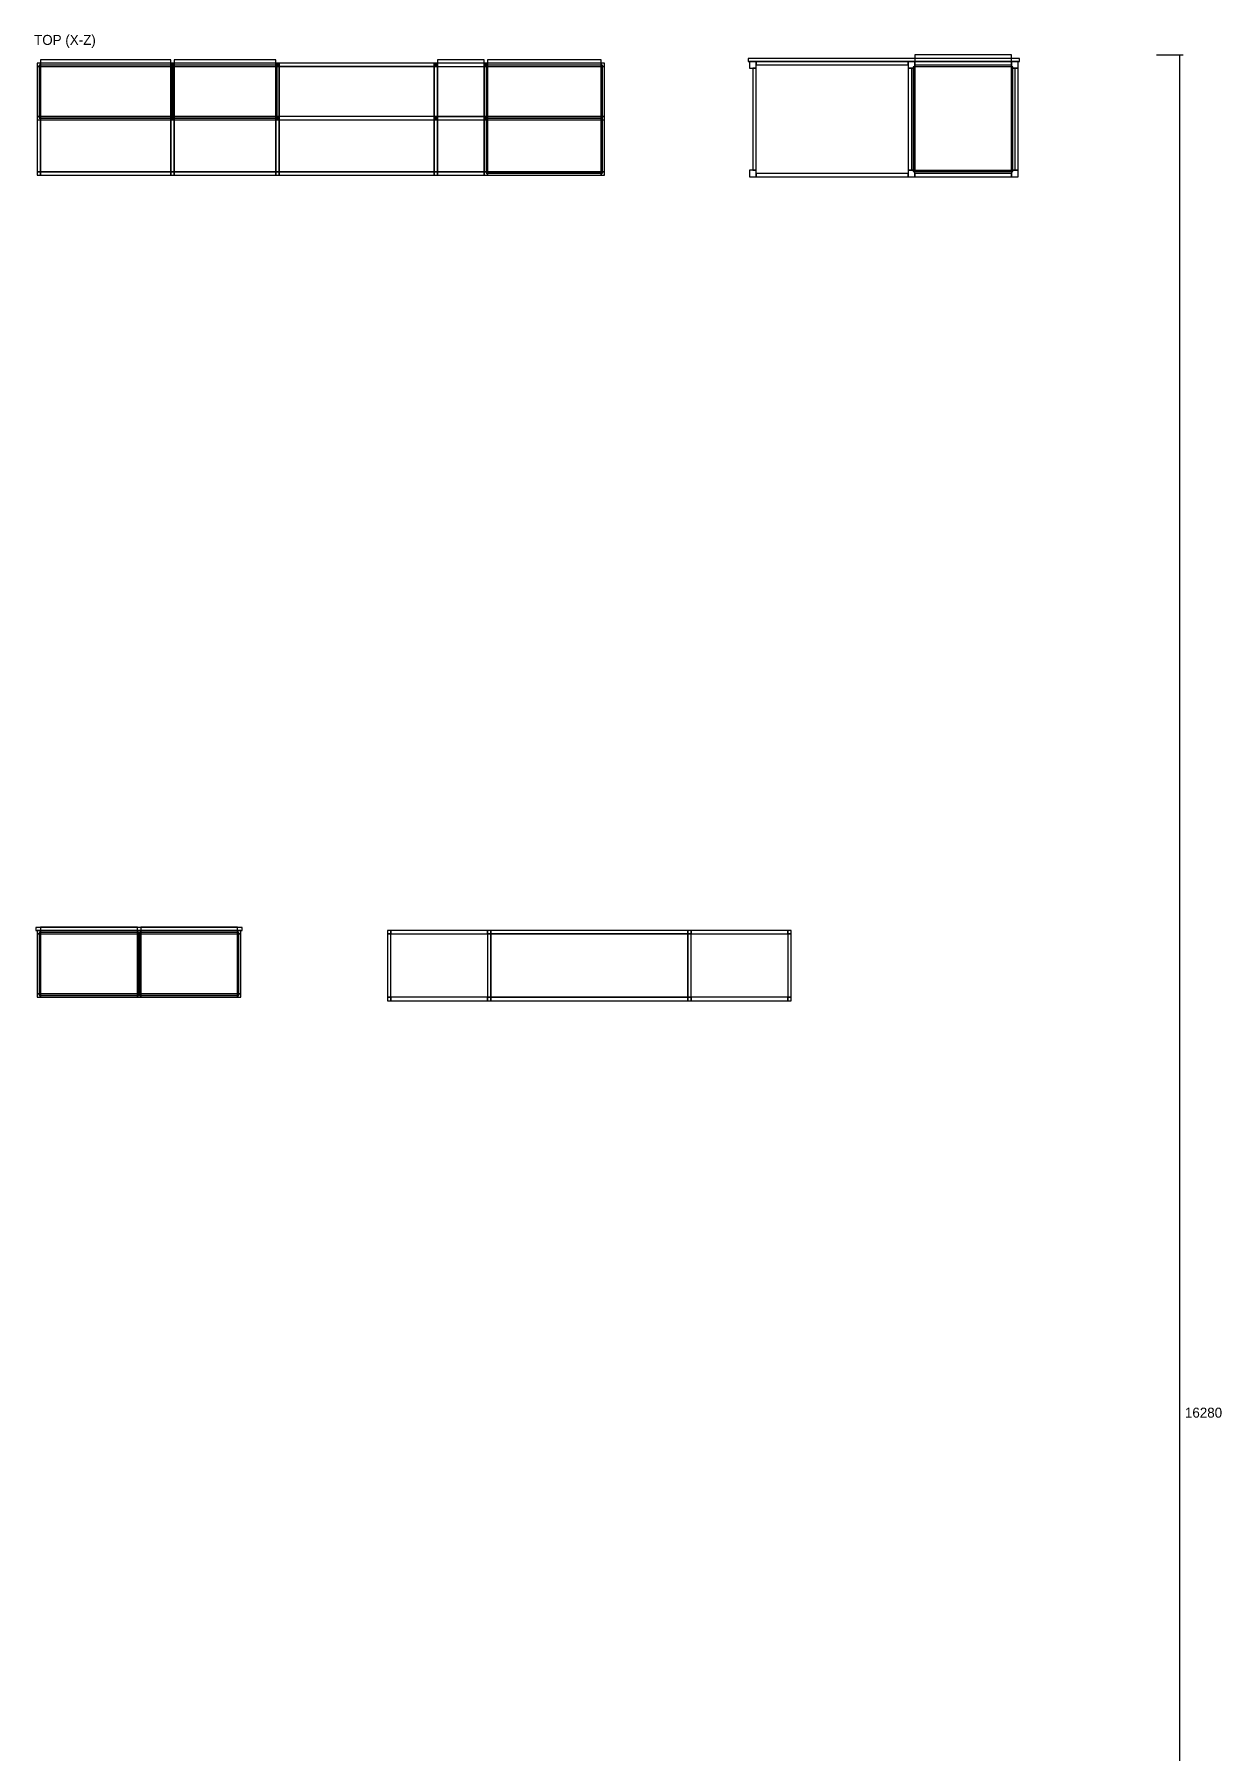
# Model space of a CAD drawing. Header units: millimetres. Extents: x 0 to 31630, y -6679 to 16403.
# Drawn here: x 7411 to 14528, y 6096 to 16403 of the extents above; entities that cross this region are included whole.
import ezdxf

# ---------------------------------------------------------------- set-up
doc = ezdxf.new("R2010")
doc.units = ezdxf.units.MM
for name, color, linetype in [('BOARDS', 3, 'CONTINUOUS'), ('DIMS', 2, 'CONTINUOUS'), ('FITTINGS', 5, 'CONTINUOUS'), ('MEMBERS', 1, 'CONTINUOUS'), ('TEXT', 4, 'CONTINUOUS')]:
    doc.layers.add(name, color=color, linetype=linetype)

msp = doc.modelspace()

# ---------------------------------------------------------------- linework, layer by layer
at = {"layer": 'BOARDS'}
for p, q in [((8237, 16219), (7439, 16219)), ((7439, 16219), (7439, 15901)), ((8237, 15901), (8237, 16219)), ((8867, 16219), (8239, 16219)), ((8239, 16219), (8239, 15901)), ((8867, 15901), (8867, 16219)), ((10817, 16219), (10119, 16219)), ((10119, 16219), (10119, 15571)), ((10817, 16219), (10119, 16219)), ((10119, 16219), (10119, 15901)), ((10817, 15571), (10817, 16219)), ((10817, 15901), (10817, 16219)), ((13317, 16258), (11689, 16258)), ((11689, 16258), (11689, 16240)), ((11689, 16240), (13317, 16240)), ((13277, 16209), (12679, 16209)), ((12679, 16209), (12679, 15581)), ((13277, 16209), (12679, 16209)), ((12679, 16209), (12679, 15581)), ((13277, 16209), (12679, 16209)), ((12679, 16209), (12679, 15581)), ((13277, 15581), (13277, 16209)), ((13277, 15581), (13277, 16209)), ((13277, 15581), (13277, 16209)), ((13317, 16240), (13317, 16258)), ((7439, 15901), (8237, 15901)), ((8239, 15901), (8867, 15901)), ((10119, 15901), (10817, 15901)), ((10119, 15571), (10817, 15571)), ((12679, 15581), (13277, 15581)), ((12679, 15581), (13277, 15581)), ((12679, 15581), (13277, 15581)), ((8657, 11048), (7419, 11048)), ((7419, 11048), (7419, 11030)), ((7419, 11030), (8657, 11030)), ((8657, 11030), (8657, 11048)), ((8037, 11019), (7439, 11019)), ((7439, 11019), (7439, 10641)), ((8037, 11019), (7439, 11019)), ((7439, 11019), (7439, 10641)), ((8037, 11019), (7439, 11019)), ((7439, 11019), (7439, 10641)), ((8037, 11019), (7439, 11019)), ((7439, 11019), (7439, 10641)), ((8037, 11019), (7439, 11019)), ((7439, 11019), (7439, 10641)), ((8037, 11019), (7439, 11019)), ((7439, 11019), (7439, 10641)), ((8037, 11019), (7439, 11019)), ((7439, 11019), (7439, 10641)), ((8037, 11019), (7439, 11019)), ((7439, 11019), (7439, 10641)), ((8037, 10641), (8037, 11019)), ((8037, 10641), (8037, 11019)), ((8037, 10641), (8037, 11019)), ((8037, 10641), (8037, 11019)), ((8037, 10641), (8037, 11019)), ((8037, 10641), (8037, 11019)), ((8037, 10641), (8037, 11019)), ((8037, 10641), (8037, 11019)), ((8637, 11019), (8039, 11019)), ((8039, 11019), (8039, 10641)), ((8637, 11019), (8039, 11019)), ((8039, 11019), (8039, 10641)), ((8637, 11019), (8039, 11019)), ((8039, 11019), (8039, 10641)), ((8637, 10641), (8637, 11019)), ((8637, 10641), (8637, 11019)), ((8637, 10641), (8637, 11019)), ((7439, 10641), (8037, 10641)), ((7439, 10641), (8037, 10641)), ((7439, 10641), (8037, 10641)), ((7439, 10641), (8037, 10641)), ((7439, 10641), (8037, 10641)), ((7439, 10641), (8037, 10641)), ((7439, 10641), (8037, 10641)), ((7439, 10641), (8037, 10641)), ((8039, 10641), (8637, 10641)), ((8039, 10641), (8637, 10641)), ((8039, 10641), (8637, 10641))]:
    msp.add_line(p, q, dxfattribs=at)
at = {"layer": 'DIMS'}
for p, q in [((14138, 16280), (14298, 16280)), ((14278, 0), (14278, 16280))]:
    msp.add_line(p, q, dxfattribs=at)
at = {"layer": 'FITTINGS'}
for p, q in [((8228, 16250), (7448, 16250)), ((7448, 16250), (7448, 15580)), ((8228, 16250), (7448, 16250)), ((7448, 16250), (7448, 15910)), ((8228, 15580), (8228, 16250)), ((8228, 15910), (8228, 16250)), ((8858, 16250), (8248, 16250)), ((8248, 16250), (8248, 15580)), ((8858, 16250), (8248, 16250)), ((8248, 16250), (8248, 15910)), ((8858, 15580), (8858, 16250)), ((8858, 15910), (8858, 16250)), ((9808, 16210), (8878, 16210)), ((8878, 16210), (8878, 15580)), ((9808, 16210), (8878, 16210)), ((8878, 16210), (8878, 15580)), ((9808, 15580), (9808, 16210)), ((9808, 15580), (9808, 16210)), ((10108, 16250), (9828, 16250)), ((9828, 16250), (9828, 15580)), ((10108, 16250), (9828, 16250)), ((9828, 16250), (9828, 15910)), ((10108, 15580), (10108, 16250)), ((10108, 15910), (10108, 16250)), ((10808, 16250), (10128, 16250)), ((10128, 16250), (10128, 15580)), ((10808, 16250), (10128, 16250)), ((10128, 16250), (10128, 15910)), ((10808, 15580), (10808, 16250)), ((10808, 15910), (10808, 16250)), ((13268, 16280), (12688, 16280)), ((12688, 16280), (12688, 15590)), ((13268, 15590), (13268, 16280)), ((7448, 15910), (8228, 15910)), ((8248, 15910), (8858, 15910)), ((9828, 15910), (10108, 15910)), ((10128, 15910), (10808, 15910)), ((7448, 15580), (8228, 15580)), ((8248, 15580), (8858, 15580)), ((8878, 15580), (9808, 15580)), ((8878, 15580), (9808, 15580)), ((9828, 15580), (10108, 15580)), ((10128, 15580), (10808, 15580)), ((12688, 15590), (13268, 15590)), ((8028, 11050), (7448, 11050)), ((7448, 11050), (7448, 10650)), ((8028, 10650), (8028, 11050)), ((8628, 11050), (8048, 11050)), ((8048, 11050), (8048, 10650)), ((8628, 10650), (8628, 11050)), ((11328, 11010), (10148, 11010)), ((10148, 11010), (10148, 10630)), ((11328, 11010), (10148, 11010)), ((10148, 11010), (10148, 10630)), ((11328, 11010), (10148, 11010)), ((10148, 11010), (10148, 10630)), ((11328, 10630), (11328, 11010)), ((11328, 10630), (11328, 11010)), ((11328, 10630), (11328, 11010)), ((7448, 10650), (8028, 10650)), ((8048, 10650), (8628, 10650)), ((10148, 10630), (11328, 10630)), ((10148, 10630), (11328, 10630)), ((10148, 10630), (11328, 10630))]:
    msp.add_line(p, q, dxfattribs=at)
at = {"layer": 'MEMBERS'}
for p, q in [((7448, 16230), (7428, 16230)), ((7428, 16230), (7428, 16210)), ((7448, 16230), (7428, 16230)), ((7428, 16230), (7428, 16210)), ((8238, 16230), (7428, 16230)), ((7428, 16230), (7428, 16210)), ((8238, 16230), (7428, 16230)), ((7428, 16230), (7428, 16210)), ((7428, 16210), (7448, 16210)), ((7448, 16210), (7428, 16210)), ((7428, 16210), (7428, 15580)), ((7448, 16210), (7428, 16210)), ((7428, 16210), (7428, 15580)), ((7428, 16210), (7448, 16210)), ((7428, 16210), (8238, 16210)), ((7448, 16210), (7428, 16210)), ((7428, 16210), (7428, 15910)), ((7428, 16210), (8238, 16210)), ((7448, 16210), (7428, 16210)), ((7428, 16210), (7428, 15910)), ((7448, 16210), (7428, 16210)), ((7428, 16210), (7428, 15910)), ((7448, 16210), (7448, 16230)), ((8228, 16230), (7448, 16230)), ((7448, 16230), (7448, 16210)), ((8228, 16230), (7448, 16230)), ((7448, 16230), (7448, 16210)), ((7448, 16210), (7448, 16230)), ((7448, 16210), (8228, 16210)), ((7448, 15580), (7448, 16210)), ((7448, 16210), (8228, 16210)), ((7448, 15580), (7448, 16210)), ((7448, 15910), (7448, 16210)), ((7448, 15910), (7448, 16210)), ((7448, 15910), (7448, 16210)), ((8248, 16230), (8228, 16230)), ((8228, 16230), (8228, 16210)), ((8228, 16210), (8228, 16230)), ((8228, 16210), (8228, 16230)), ((8248, 16230), (8228, 16230)), ((8228, 16230), (8228, 16210)), ((8228, 16210), (8248, 16210)), ((8248, 16210), (8228, 16210)), ((8228, 16210), (8228, 15580)), ((8248, 16210), (8228, 16210)), ((8228, 16210), (8228, 15580)), ((8228, 16210), (8248, 16210)), ((8248, 16210), (8228, 16210)), ((8228, 16210), (8228, 15910)), ((8248, 16210), (8228, 16210)), ((8228, 16210), (8228, 15910)), ((8248, 16210), (8228, 16210)), ((8228, 16210), (8228, 15910)), ((8238, 16210), (8238, 16230)), ((8868, 16230), (8238, 16230)), ((8238, 16230), (8238, 16210)), ((8238, 16210), (8238, 16230)), ((8868, 16230), (8238, 16230)), ((8238, 16230), (8238, 16210)), ((8238, 16210), (8868, 16210)), ((8238, 16210), (8868, 16210)), ((8248, 16210), (8248, 16230)), ((8858, 16230), (8248, 16230)), ((8248, 16230), (8248, 16210)), ((8858, 16230), (8248, 16230)), ((8248, 16230), (8248, 16210)), ((8248, 16210), (8248, 16230)), ((8248, 16210), (8858, 16210)), ((8248, 15580), (8248, 16210)), ((8248, 16210), (8858, 16210)), ((8248, 15580), (8248, 16210)), ((8248, 15910), (8248, 16210)), ((8248, 15910), (8248, 16210)), ((8248, 15910), (8248, 16210)), ((8878, 16230), (8858, 16230)), ((8858, 16230), (8858, 16210)), ((8858, 16210), (8858, 16230)), ((8858, 16210), (8858, 16230)), ((8878, 16230), (8858, 16230)), ((8858, 16230), (8858, 16210)), ((8858, 16210), (8878, 16210)), ((8878, 16210), (8858, 16210)), ((8858, 16210), (8858, 15580)), ((8878, 16210), (8858, 16210)), ((8858, 16210), (8858, 15580)), ((8858, 16210), (8878, 16210)), ((8878, 16210), (8858, 16210)), ((8858, 16210), (8858, 15910)), ((8878, 16210), (8858, 16210)), ((8858, 16210), (8858, 15910)), ((8878, 16210), (8858, 16210)), ((8858, 16210), (8858, 15910)), ((8868, 16210), (8868, 16230)), ((9818, 16230), (8868, 16230)), ((8868, 16230), (8868, 16210)), ((8868, 16210), (8868, 16230)), ((9818, 16230), (8868, 16230)), ((8868, 16230), (8868, 16210)), ((8868, 16210), (9818, 16210)), ((8868, 16210), (9818, 16210)), ((8878, 16210), (8878, 16230)), ((9808, 16230), (8878, 16230)), ((8878, 16230), (8878, 16210)), ((9808, 16230), (8878, 16230)), ((8878, 16230), (8878, 16210)), ((8878, 16210), (8878, 16230)), ((8878, 16210), (9808, 16210)), ((8878, 15580), (8878, 16210)), ((8878, 16210), (9808, 16210)), ((8878, 15580), (8878, 16210)), ((8878, 15910), (8878, 16210)), ((8878, 15910), (8878, 16210)), ((8878, 15910), (8878, 16210)), ((9828, 16230), (9808, 16230)), ((9808, 16230), (9808, 16210)), ((9808, 16210), (9808, 16230)), ((9808, 16210), (9808, 16230)), ((9828, 16230), (9808, 16230)), ((9808, 16230), (9808, 16210)), ((9808, 16210), (9828, 16210)), ((9828, 16210), (9808, 16210)), ((9808, 16210), (9808, 15580)), ((9828, 16210), (9808, 16210)), ((9808, 16210), (9808, 15580)), ((9808, 16210), (9828, 16210)), ((9828, 16210), (9808, 16210)), ((9808, 16210), (9808, 15910)), ((9828, 16210), (9808, 16210)), ((9808, 16210), (9808, 15910)), ((9818, 16210), (9818, 16230)), ((10118, 16230), (9818, 16230)), ((9818, 16230), (9818, 16210)), ((9818, 16210), (9818, 16230)), ((10118, 16230), (9818, 16230)), ((9818, 16230), (9818, 16210)), ((9818, 16210), (10118, 16210)), ((9818, 16210), (10118, 16210)), ((9828, 16210), (9828, 16230)), ((10108, 16230), (9828, 16230)), ((9828, 16230), (9828, 16210)), ((10108, 16230), (9828, 16230)), ((9828, 16230), (9828, 16210)), ((9828, 16210), (9828, 16230)), ((9828, 16210), (10108, 16210)), ((9828, 15580), (9828, 16210)), ((9828, 16210), (10108, 16210)), ((9828, 15580), (9828, 16210)), ((9828, 15910), (9828, 16210)), ((9828, 15910), (9828, 16210)), ((10128, 16230), (10108, 16230)), ((10108, 16230), (10108, 16210)), ((10108, 16210), (10108, 16230)), ((10108, 16210), (10108, 16230)), ((10128, 16230), (10108, 16230)), ((10108, 16230), (10108, 16210)), ((10108, 16210), (10128, 16210)), ((10128, 16210), (10108, 16210)), ((10108, 16210), (10108, 15580)), ((10128, 16210), (10108, 16210)), ((10108, 16210), (10108, 15580)), ((10108, 16210), (10128, 16210)), ((10128, 16210), (10108, 16210)), ((10108, 16210), (10108, 15910)), ((10128, 16210), (10108, 16210)), ((10108, 16210), (10108, 15910)), ((10128, 16210), (10108, 16210)), ((10108, 16210), (10108, 15580)), ((10128, 16210), (10108, 16210)), ((10108, 16210), (10108, 15910)), ((10118, 16210), (10118, 16230)), ((10828, 16230), (10118, 16230)), ((10118, 16230), (10118, 16210)), ((10118, 16210), (10118, 16230)), ((10828, 16230), (10118, 16230)), ((10118, 16230), (10118, 16210)), ((10118, 16210), (10828, 16210)), ((10118, 16210), (10828, 16210)), ((10128, 16210), (10128, 16230)), ((10808, 16230), (10128, 16230)), ((10128, 16230), (10128, 16210)), ((10808, 16230), (10128, 16230)), ((10128, 16230), (10128, 16210)), ((10128, 16210), (10128, 16230)), ((10128, 16210), (10808, 16210)), ((10128, 15580), (10128, 16210)), ((10128, 16210), (10808, 16210)), ((10128, 15580), (10128, 16210)), ((10128, 15910), (10128, 16210)), ((10128, 15910), (10128, 16210)), ((10128, 15580), (10128, 16210)), ((10128, 15910), (10128, 16210)), ((10828, 16230), (10808, 16230)), ((10808, 16230), (10808, 16210)), ((10808, 16210), (10808, 16230)), ((10808, 16210), (10808, 16230)), ((10828, 16230), (10808, 16230)), ((10808, 16230), (10808, 16210)), ((10808, 16210), (10828, 16210)), ((10828, 16210), (10808, 16210)), ((10808, 16210), (10808, 15580)), ((10828, 16210), (10808, 16210)), ((10808, 16210), (10808, 15580)), ((10808, 16210), (10828, 16210)), ((10828, 16210), (10808, 16210)), ((10808, 16210), (10808, 15910)), ((10828, 16210), (10808, 16210)), ((10808, 16210), (10808, 15910)), ((10828, 16210), (10808, 16210)), ((10808, 16210), (10808, 15580)), ((10828, 16210), (10808, 16210)), ((10808, 16210), (10808, 15910)), ((10828, 16210), (10828, 16230)), ((10828, 16210), (10828, 16230)), ((10828, 16210), (10828, 16230)), ((10828, 16210), (10828, 16230)), ((10828, 15580), (10828, 16210)), ((10828, 15580), (10828, 16210)), ((10828, 15910), (10828, 16210)), ((10828, 15910), (10828, 16210)), ((10828, 15580), (10828, 16210)), ((10828, 15910), (10828, 16210)), ((11738, 16240), (11698, 16240)), ((11698, 16240), (11698, 16200)), ((11698, 16200), (11738, 16200)), ((11738, 16200), (11718, 16200)), ((11718, 16200), (11718, 15590)), ((11738, 16200), (11718, 16200)), ((11718, 16200), (11718, 15590)), ((11738, 16200), (11738, 16240)), ((12648, 16240), (11738, 16240)), ((11738, 16240), (11738, 16220)), ((12648, 16240), (11738, 16240)), ((11738, 16240), (11738, 16220)), ((11738, 16220), (12648, 16220)), ((11738, 16220), (12648, 16220)), ((11738, 15590), (11738, 16200)), ((11738, 15590), (11738, 16200)), ((12688, 16240), (12648, 16240)), ((12648, 16240), (12648, 16200)), ((12648, 16220), (12648, 16240)), ((12648, 16220), (12648, 16240)), ((12648, 16200), (12688, 16200)), ((12688, 16200), (12648, 16200)), ((12648, 16200), (12648, 15590)), ((12688, 16200), (12648, 16200)), ((12648, 16200), (12648, 15590)), ((12688, 16200), (12648, 16200)), ((12648, 16200), (12648, 15590)), ((12688, 16200), (12668, 16200)), ((12668, 16200), (12668, 15590)), ((12688, 16200), (12668, 16200)), ((12668, 16200), (12668, 15590)), ((12688, 16200), (12688, 16240)), ((13268, 16240), (12688, 16240)), ((12688, 16240), (12688, 16220)), ((13268, 16240), (12688, 16240)), ((12688, 16240), (12688, 16220)), ((12688, 16220), (13268, 16220)), ((12688, 16220), (13268, 16220)), ((12688, 15590), (12688, 16200)), ((12688, 15590), (12688, 16200)), ((12688, 15590), (12688, 16200)), ((12688, 15590), (12688, 16200)), ((12688, 15590), (12688, 16200)), ((13308, 16240), (13268, 16240)), ((13268, 16240), (13268, 16200)), ((13268, 16220), (13268, 16240)), ((13268, 16220), (13268, 16240)), ((13268, 16200), (13308, 16200)), ((13308, 16200), (13268, 16200)), ((13268, 16200), (13268, 15590)), ((13308, 16200), (13268, 16200)), ((13268, 16200), (13268, 15590)), ((13308, 16200), (13268, 16200)), ((13268, 16200), (13268, 15590)), ((13308, 16200), (13288, 16200)), ((13288, 16200), (13288, 15590)), ((13308, 16200), (13288, 16200)), ((13288, 16200), (13288, 15590)), ((13308, 16200), (13308, 16240)), ((13308, 15590), (13308, 16200)), ((13308, 15590), (13308, 16200)), ((13308, 15590), (13308, 16200)), ((13308, 15590), (13308, 16200)), ((13308, 15590), (13308, 16200)), ((7448, 15910), (7428, 15910)), ((7428, 15910), (7428, 15890)), ((8238, 15910), (7428, 15910)), ((7428, 15910), (7428, 15890)), ((7428, 15910), (7448, 15910)), ((8238, 15910), (7428, 15910)), ((7428, 15910), (7428, 15890)), ((7428, 15910), (7448, 15910)), ((7428, 15910), (7448, 15910)), ((7428, 15890), (7448, 15890)), ((7428, 15890), (8238, 15890)), ((7428, 15890), (8238, 15890)), ((7448, 15890), (7448, 15910)), ((8248, 15910), (8228, 15910)), ((8228, 15910), (8228, 15890)), ((8228, 15910), (8248, 15910)), ((8228, 15910), (8248, 15910)), ((8228, 15910), (8248, 15910)), ((8228, 15890), (8248, 15890)), ((8238, 15890), (8238, 15910)), ((8868, 15910), (8238, 15910)), ((8238, 15910), (8238, 15890)), ((8238, 15890), (8238, 15910)), ((8868, 15910), (8238, 15910)), ((8238, 15910), (8238, 15890)), ((8238, 15890), (8868, 15890)), ((8238, 15890), (8868, 15890)), ((8248, 15890), (8248, 15910)), ((8878, 15910), (8858, 15910)), ((8858, 15910), (8858, 15890)), ((8858, 15910), (8878, 15910)), ((8858, 15910), (8878, 15910)), ((8858, 15910), (8878, 15910)), ((8858, 15890), (8878, 15890)), ((8868, 15890), (8868, 15910)), ((9818, 15910), (8868, 15910)), ((8868, 15910), (8868, 15890)), ((8868, 15890), (8868, 15910)), ((9818, 15910), (8868, 15910)), ((8868, 15910), (8868, 15890)), ((8868, 15890), (9818, 15890)), ((8868, 15890), (9818, 15890)), ((8878, 15890), (8878, 15910)), ((9828, 15910), (9808, 15910)), ((9808, 15910), (9808, 15890)), ((9808, 15910), (9828, 15910)), ((9808, 15910), (9828, 15910)), ((9808, 15890), (9828, 15890)), ((9818, 15890), (9818, 15910)), ((10118, 15910), (9818, 15910)), ((9818, 15910), (9818, 15890)), ((9818, 15890), (9818, 15910)), ((10118, 15910), (9818, 15910)), ((9818, 15910), (9818, 15890)), ((9818, 15890), (10118, 15890)), ((9818, 15890), (10118, 15890)), ((9828, 15890), (9828, 15910)), ((10128, 15910), (10108, 15910)), ((10108, 15910), (10108, 15890)), ((10108, 15910), (10128, 15910)), ((10108, 15910), (10128, 15910)), ((10108, 15910), (10128, 15910)), ((10108, 15890), (10128, 15890)), ((10118, 15890), (10118, 15910)), ((10828, 15910), (10118, 15910)), ((10118, 15910), (10118, 15890)), ((10118, 15890), (10118, 15910)), ((10828, 15910), (10118, 15910)), ((10118, 15910), (10118, 15890)), ((10118, 15890), (10828, 15890)), ((10118, 15890), (10828, 15890)), ((10128, 15890), (10128, 15910)), ((10828, 15910), (10808, 15910)), ((10808, 15910), (10808, 15890)), ((10808, 15910), (10828, 15910)), ((10808, 15910), (10828, 15910)), ((10808, 15910), (10828, 15910)), ((10808, 15890), (10828, 15890)), ((10828, 15890), (10828, 15910)), ((10828, 15890), (10828, 15910)), ((10828, 15890), (10828, 15910)), ((7448, 15580), (7428, 15580)), ((7428, 15580), (7428, 15560)), ((7428, 15580), (7448, 15580)), ((7428, 15580), (7448, 15580)), ((7448, 15560), (7448, 15580)), ((8228, 15580), (7448, 15580)), ((7448, 15580), (7448, 15560)), ((8228, 15580), (7448, 15580)), ((7448, 15580), (7448, 15560)), ((8248, 15580), (8228, 15580)), ((8228, 15580), (8228, 15560)), ((8228, 15560), (8228, 15580)), ((8228, 15580), (8248, 15580)), ((8228, 15560), (8228, 15580)), ((8228, 15580), (8248, 15580)), ((8248, 15560), (8248, 15580)), ((8858, 15580), (8248, 15580)), ((8248, 15580), (8248, 15560)), ((8858, 15580), (8248, 15580)), ((8248, 15580), (8248, 15560)), ((8878, 15580), (8858, 15580)), ((8858, 15580), (8858, 15560)), ((8858, 15560), (8858, 15580)), ((8858, 15580), (8878, 15580)), ((8858, 15560), (8858, 15580)), ((8858, 15580), (8878, 15580)), ((8878, 15560), (8878, 15580)), ((9808, 15580), (8878, 15580)), ((8878, 15580), (8878, 15560)), ((9808, 15580), (8878, 15580)), ((8878, 15580), (8878, 15560)), ((9828, 15580), (9808, 15580)), ((9808, 15580), (9808, 15560)), ((9808, 15560), (9808, 15580)), ((9808, 15580), (9828, 15580)), ((9808, 15560), (9808, 15580)), ((9808, 15580), (9828, 15580)), ((9828, 15560), (9828, 15580)), ((10108, 15580), (9828, 15580)), ((9828, 15580), (9828, 15560)), ((10108, 15580), (9828, 15580)), ((9828, 15580), (9828, 15560)), ((10128, 15580), (10108, 15580)), ((10108, 15580), (10108, 15560)), ((10108, 15560), (10108, 15580)), ((10108, 15580), (10128, 15580)), ((10108, 15560), (10108, 15580)), ((10108, 15580), (10128, 15580)), ((10108, 15580), (10128, 15580)), ((10128, 15560), (10128, 15580)), ((10808, 15580), (10128, 15580)), ((10128, 15580), (10128, 15560)), ((10808, 15580), (10128, 15580)), ((10128, 15580), (10128, 15560)), ((10828, 15580), (10808, 15580)), ((10808, 15580), (10808, 15560)), ((10808, 15560), (10808, 15580)), ((10808, 15580), (10828, 15580)), ((10808, 15560), (10808, 15580)), ((10808, 15580), (10828, 15580)), ((10808, 15580), (10828, 15580)), ((10828, 15560), (10828, 15580)), ((11738, 15590), (11698, 15590)), ((11698, 15590), (11698, 15550)), ((11718, 15590), (11738, 15590)), ((11718, 15590), (11738, 15590)), ((11738, 15550), (11738, 15590)), ((12648, 15570), (11738, 15570)), ((11738, 15570), (11738, 15550)), ((12648, 15570), (11738, 15570)), ((11738, 15570), (11738, 15550)), ((12688, 15590), (12648, 15590)), ((12648, 15590), (12648, 15550)), ((12648, 15590), (12688, 15590)), ((12648, 15590), (12688, 15590)), ((12648, 15590), (12688, 15590)), ((12648, 15550), (12648, 15570)), ((12648, 15550), (12648, 15570)), ((12668, 15590), (12688, 15590)), ((12668, 15590), (12688, 15590)), ((12688, 15550), (12688, 15590)), ((13268, 15570), (12688, 15570)), ((12688, 15570), (12688, 15550)), ((13268, 15570), (12688, 15570)), ((12688, 15570), (12688, 15550)), ((13308, 15590), (13268, 15590)), ((13268, 15590), (13268, 15550)), ((13268, 15590), (13308, 15590)), ((13268, 15590), (13308, 15590)), ((13268, 15590), (13308, 15590)), ((13268, 15550), (13268, 15570)), ((13268, 15550), (13268, 15570)), ((13288, 15590), (13308, 15590)), ((13288, 15590), (13308, 15590)), ((13308, 15550), (13308, 15590)), ((7428, 15560), (7448, 15560)), ((7448, 15560), (8228, 15560)), ((7448, 15560), (8228, 15560)), ((8228, 15560), (8248, 15560)), ((8248, 15560), (8858, 15560)), ((8248, 15560), (8858, 15560)), ((8858, 15560), (8878, 15560)), ((8878, 15560), (9808, 15560)), ((8878, 15560), (9808, 15560)), ((9808, 15560), (9828, 15560)), ((9828, 15560), (10108, 15560)), ((9828, 15560), (10108, 15560)), ((10108, 15560), (10128, 15560)), ((10128, 15560), (10808, 15560)), ((10128, 15560), (10808, 15560)), ((10808, 15560), (10828, 15560)), ((11698, 15550), (11738, 15550)), ((11738, 15550), (12648, 15550)), ((11738, 15550), (12648, 15550)), ((12648, 15550), (12688, 15550)), ((12688, 15550), (13268, 15550)), ((12688, 15550), (13268, 15550)), ((13268, 15550), (13308, 15550)), ((7448, 11030), (7428, 11030)), ((7428, 11030), (7428, 11010)), ((7448, 11010), (7448, 11030)), ((8028, 11030), (7448, 11030)), ((7448, 11030), (7448, 11010)), ((8028, 11030), (7448, 11030)), ((7448, 11030), (7448, 11010)), ((8048, 11030), (8028, 11030)), ((8028, 11030), (8028, 11010)), ((8028, 11010), (8028, 11030)), ((8028, 11010), (8028, 11030)), ((8048, 11010), (8048, 11030)), ((8628, 11030), (8048, 11030)), ((8048, 11030), (8048, 11010)), ((8628, 11030), (8048, 11030)), ((8048, 11030), (8048, 11010)), ((8648, 11030), (8628, 11030)), ((8628, 11030), (8628, 11010)), ((8628, 11010), (8628, 11030)), ((8628, 11010), (8628, 11030)), ((8648, 11010), (8648, 11030)), ((9548, 11030), (9528, 11030)), ((9528, 11030), (9528, 11010)), ((9548, 11010), (9548, 11030)), ((10128, 11030), (9548, 11030)), ((9548, 11030), (9548, 11010)), ((10128, 11030), (9548, 11030)), ((9548, 11030), (9548, 11010)), ((10148, 11030), (10128, 11030)), ((10128, 11030), (10128, 11010)), ((10128, 11010), (10128, 11030)), ((10128, 11010), (10128, 11030)), ((10148, 11010), (10148, 11030)), ((11328, 11030), (10148, 11030)), ((10148, 11030), (10148, 11010)), ((11328, 11030), (10148, 11030)), ((10148, 11030), (10148, 11010)), ((11348, 11030), (11328, 11030)), ((11328, 11030), (11328, 11010)), ((11328, 11010), (11328, 11030)), ((11328, 11010), (11328, 11030)), ((11348, 11010), (11348, 11030)), ((11928, 11030), (11348, 11030)), ((11348, 11030), (11348, 11010)), ((11928, 11030), (11348, 11030)), ((11348, 11030), (11348, 11010)), ((11948, 11030), (11928, 11030)), ((11928, 11030), (11928, 11010)), ((11928, 11010), (11928, 11030)), ((11928, 11010), (11928, 11030)), ((11948, 11010), (11948, 11030)), ((7428, 11010), (7448, 11010)), ((7448, 11010), (7428, 11010)), ((7428, 11010), (7428, 10650)), ((7448, 11010), (7428, 11010)), ((7428, 11010), (7428, 10650)), ((7448, 11010), (7428, 11010)), ((7428, 11010), (7428, 10650)), ((7448, 11010), (7428, 11010)), ((7428, 11010), (7428, 10650)), ((7448, 11010), (7428, 11010)), ((7428, 11010), (7428, 10650)), ((7448, 11010), (7428, 11010)), ((7428, 11010), (7428, 10650)), ((7448, 11010), (7428, 11010)), ((7428, 11010), (7428, 10650)), ((7448, 11010), (7428, 11010)), ((7428, 11010), (7428, 10650)), ((7448, 11010), (7428, 11010)), ((7428, 11010), (7428, 10650)), ((7448, 11010), (7428, 11010)), ((7428, 11010), (7428, 10650)), ((7448, 11010), (8028, 11010)), ((7448, 10650), (7448, 11010)), ((7448, 11010), (8028, 11010)), ((7448, 10650), (7448, 11010)), ((7448, 10650), (7448, 11010)), ((7448, 10650), (7448, 11010)), ((7448, 10650), (7448, 11010)), ((7448, 10650), (7448, 11010)), ((7448, 10650), (7448, 11010)), ((7448, 10650), (7448, 11010)), ((7448, 10650), (7448, 11010)), ((7448, 10650), (7448, 11010)), ((8028, 11010), (8048, 11010)), ((8048, 11010), (8028, 11010)), ((8028, 11010), (8028, 10650)), ((8048, 11010), (8028, 11010)), ((8028, 11010), (8028, 10650)), ((8048, 11010), (8028, 11010)), ((8028, 11010), (8028, 10650)), ((8048, 11010), (8028, 11010)), ((8028, 11010), (8028, 10650)), ((8048, 11010), (8028, 11010)), ((8028, 11010), (8028, 10650)), ((8048, 11010), (8028, 11010)), ((8028, 11010), (8028, 10650)), ((8048, 11010), (8028, 11010)), ((8028, 11010), (8028, 10650)), ((8048, 11010), (8028, 11010)), ((8028, 11010), (8028, 10650)), ((8048, 11010), (8028, 11010)), ((8028, 11010), (8028, 10650)), ((8048, 11010), (8028, 11010)), ((8028, 11010), (8028, 10650)), ((8048, 11010), (8028, 11010)), ((8028, 11010), (8028, 10650)), ((8048, 11010), (8028, 11010)), ((8028, 11010), (8028, 10650)), ((8048, 11010), (8028, 11010)), ((8028, 11010), (8028, 10650)), ((8048, 11010), (8628, 11010)), ((8048, 10650), (8048, 11010)), ((8048, 11010), (8628, 11010)), ((8048, 10650), (8048, 11010)), ((8048, 10650), (8048, 11010)), ((8048, 10650), (8048, 11010)), ((8048, 10650), (8048, 11010)), ((8048, 10650), (8048, 11010)), ((8048, 10650), (8048, 11010)), ((8048, 10650), (8048, 11010)), ((8048, 10650), (8048, 11010)), ((8048, 10650), (8048, 11010)), ((8048, 10650), (8048, 11010)), ((8048, 10650), (8048, 11010)), ((8048, 10650), (8048, 11010)), ((8628, 11010), (8648, 11010)), ((8648, 11010), (8628, 11010)), ((8628, 11010), (8628, 10650)), ((8648, 11010), (8628, 11010)), ((8628, 11010), (8628, 10650)), ((8648, 11010), (8628, 11010)), ((8628, 11010), (8628, 10650)), ((8648, 11010), (8628, 11010)), ((8628, 11010), (8628, 10650)), ((8648, 11010), (8628, 11010)), ((8628, 11010), (8628, 10650)), ((8648, 10650), (8648, 11010)), ((8648, 10650), (8648, 11010)), ((8648, 10650), (8648, 11010)), ((8648, 10650), (8648, 11010)), ((8648, 10650), (8648, 11010)), ((9528, 11010), (9548, 11010)), ((9548, 11010), (9528, 11010)), ((9528, 11010), (9528, 10630)), ((9548, 11010), (9528, 11010)), ((9528, 11010), (9528, 10630)), ((9548, 11010), (10128, 11010)), ((9548, 10630), (9548, 11010)), ((9548, 11010), (10128, 11010)), ((9548, 10630), (9548, 11010)), ((10128, 11010), (10148, 11010)), ((10148, 11010), (10128, 11010)), ((10128, 11010), (10128, 10630)), ((10148, 11010), (10128, 11010)), ((10128, 11010), (10128, 10630)), ((10148, 11010), (11328, 11010)), ((10148, 10630), (10148, 11010)), ((10148, 11010), (11328, 11010)), ((10148, 10630), (10148, 11010)), ((11328, 11010), (11348, 11010)), ((11348, 11010), (11328, 11010)), ((11328, 11010), (11328, 10630)), ((11348, 11010), (11328, 11010)), ((11328, 11010), (11328, 10630)), ((11348, 11010), (11928, 11010)), ((11348, 10630), (11348, 11010)), ((11348, 11010), (11928, 11010)), ((11348, 10630), (11348, 11010)), ((11928, 11010), (11948, 11010)), ((11948, 11010), (11928, 11010)), ((11928, 11010), (11928, 10630)), ((11948, 11010), (11928, 11010)), ((11928, 11010), (11928, 10630)), ((11948, 10630), (11948, 11010)), ((11948, 10630), (11948, 11010)), ((7448, 10650), (7428, 10650)), ((7428, 10650), (7428, 10630)), ((7428, 10650), (7448, 10650)), ((7428, 10650), (7448, 10650)), ((7428, 10650), (7448, 10650)), ((7428, 10650), (7448, 10650)), ((7428, 10650), (7448, 10650)), ((7428, 10650), (7448, 10650)), ((7428, 10650), (7448, 10650)), ((7428, 10650), (7448, 10650)), ((7428, 10650), (7448, 10650)), ((7428, 10650), (7448, 10650)), ((7428, 10630), (7448, 10630)), ((7448, 10630), (7448, 10650)), ((8028, 10650), (7448, 10650)), ((7448, 10650), (7448, 10630)), ((8028, 10650), (7448, 10650)), ((7448, 10650), (7448, 10630)), ((7448, 10630), (8028, 10630)), ((7448, 10630), (8028, 10630)), ((8048, 10650), (8028, 10650)), ((8028, 10650), (8028, 10630)), ((8028, 10630), (8028, 10650)), ((8028, 10650), (8048, 10650)), ((8028, 10630), (8028, 10650)), ((8028, 10650), (8048, 10650)), ((8028, 10650), (8048, 10650)), ((8028, 10650), (8048, 10650)), ((8028, 10650), (8048, 10650)), ((8028, 10650), (8048, 10650)), ((8028, 10650), (8048, 10650)), ((8028, 10650), (8048, 10650)), ((8028, 10650), (8048, 10650)), ((8028, 10650), (8048, 10650)), ((8028, 10650), (8048, 10650)), ((8028, 10650), (8048, 10650)), ((8028, 10650), (8048, 10650)), ((8028, 10630), (8048, 10630)), ((8048, 10630), (8048, 10650)), ((8628, 10650), (8048, 10650)), ((8048, 10650), (8048, 10630)), ((8628, 10650), (8048, 10650)), ((8048, 10650), (8048, 10630)), ((8048, 10630), (8628, 10630)), ((8048, 10630), (8628, 10630)), ((8648, 10650), (8628, 10650)), ((8628, 10650), (8628, 10630)), ((8628, 10630), (8628, 10650)), ((8628, 10650), (8648, 10650)), ((8628, 10630), (8628, 10650)), ((8628, 10650), (8648, 10650)), ((8628, 10650), (8648, 10650)), ((8628, 10650), (8648, 10650)), ((8628, 10650), (8648, 10650)), ((8628, 10630), (8648, 10630)), ((8648, 10630), (8648, 10650)), ((9548, 10630), (9528, 10630)), ((9528, 10630), (9528, 10610)), ((9528, 10630), (9548, 10630)), ((9528, 10630), (9548, 10630)), ((9548, 10610), (9548, 10630)), ((10128, 10630), (9548, 10630)), ((9548, 10630), (9548, 10610)), ((10128, 10630), (9548, 10630)), ((9548, 10630), (9548, 10610)), ((10148, 10630), (10128, 10630)), ((10128, 10630), (10128, 10610)), ((10128, 10610), (10128, 10630)), ((10128, 10630), (10148, 10630)), ((10128, 10610), (10128, 10630)), ((10128, 10630), (10148, 10630)), ((10148, 10610), (10148, 10630)), ((11328, 10630), (10148, 10630)), ((10148, 10630), (10148, 10610)), ((11328, 10630), (10148, 10630)), ((10148, 10630), (10148, 10610)), ((11348, 10630), (11328, 10630)), ((11328, 10630), (11328, 10610)), ((11328, 10610), (11328, 10630)), ((11328, 10630), (11348, 10630)), ((11328, 10610), (11328, 10630)), ((11328, 10630), (11348, 10630)), ((11348, 10610), (11348, 10630)), ((11928, 10630), (11348, 10630)), ((11348, 10630), (11348, 10610)), ((11928, 10630), (11348, 10630)), ((11348, 10630), (11348, 10610)), ((11948, 10630), (11928, 10630)), ((11928, 10630), (11928, 10610)), ((11928, 10610), (11928, 10630)), ((11928, 10630), (11948, 10630)), ((11928, 10610), (11928, 10630)), ((11928, 10630), (11948, 10630)), ((11948, 10610), (11948, 10630)), ((9528, 10610), (9548, 10610)), ((9548, 10610), (10128, 10610)), ((9548, 10610), (10128, 10610)), ((10128, 10610), (10148, 10610)), ((10148, 10610), (11328, 10610)), ((10148, 10610), (11328, 10610)), ((11328, 10610), (11348, 10610)), ((11348, 10610), (11928, 10610)), ((11348, 10610), (11928, 10610)), ((11928, 10610), (11948, 10610))]:
    msp.add_line(p, q, dxfattribs=at)

# ---------------------------------------------------------------- texts
at = {"layer": 'DIMS'}
msp.add_text('16280', height=60, dxfattribs=at).set_placement((14308, 8110))
at = {"layer": 'TEXT'}
msp.add_text('TOP (X-Z)', height=60, dxfattribs=at).set_placement((7409, 16340))

doc.saveas('drawing.dxf')
